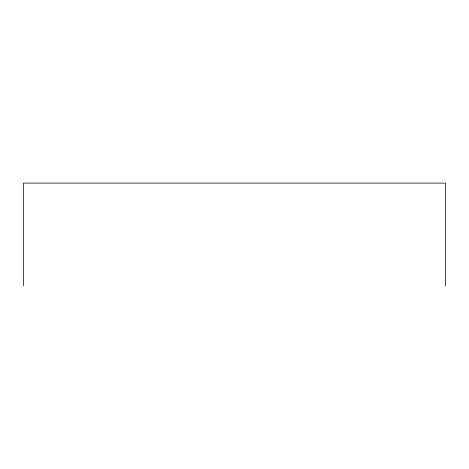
<?xml version="1.0" encoding="UTF-8"?>
<svg xmlns="http://www.w3.org/2000/svg" width="469" height="469" viewBox="0 0 469 469"><rect width="100%" height="100%" fill="white"/><g stroke="black" fill="none" stroke-linecap="round" stroke-linejoin="round"><path stroke-width="0.7" d="M445.55 285.902L445.55 183.098L23.45 183.098L23.45 285.902"/></g></svg>
